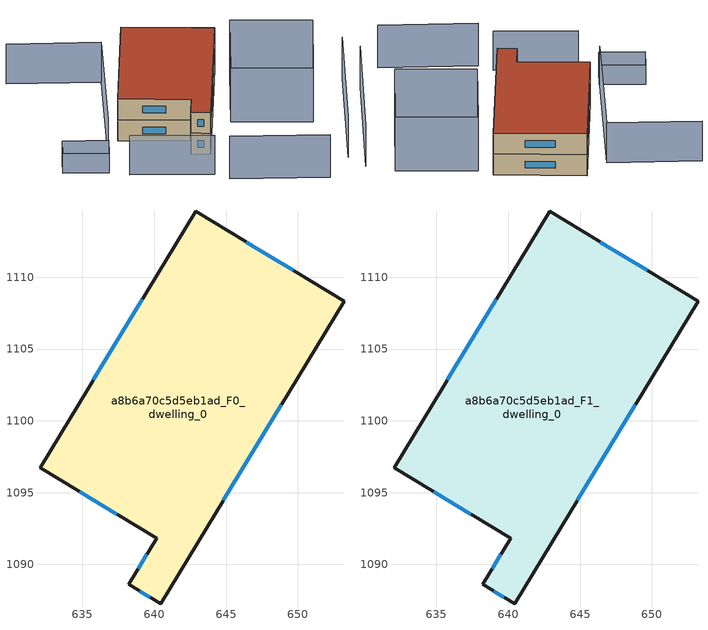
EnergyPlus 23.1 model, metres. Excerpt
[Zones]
a8b6a70c5d5eb1ad_F0_dwelling_0
 floor ground (EU_floor_Construction): 653.21,1108.33 640.44,1087.26 638.22,1088.61 640.16,1091.82 632.05,1096.74 642.87,1114.59 z0
 wall outside (EU_wall_Construction): 632.05,1096.74 640.16,1091.82 638.22,1088.61 640.44,1087.26 653.21,1108.33 642.87,1114.59 632.05,1096.74 z0:3
 window (EU_Window_Construction): 634.82,1095.05 637.38,1093.5 / 639.17,1108.48 635.75,1102.85 / 649.67,1110.47 646.41,1112.45 / 644.81,1094.47 648.84,1101.12 / 638.98,1088.15 639.68,1087.72 / 639.49,1090.72 638.88,1089.71 z1.03:1.97
a8b6a70c5d5eb1ad_F1_dwelling_0
 floor to a8b6a70c5d5eb1ad_F0_dwelling_0 (EU_floor_Construction): 653.21,1108.33 640.44,1087.26 638.21,1088.61 640.16,1091.82 632.05,1096.74 642.87,1114.59 z3
 wall outside (EU_wall_Construction): 632.05,1096.74 640.16,1091.82 638.22,1088.61 640.44,1087.26 653.21,1108.33 642.87,1114.59 632.05,1096.74 z3:6
 window (EU_Window_Construction): 634.82,1095.05 637.38,1093.5 / 639.17,1108.48 635.75,1102.85 / 649.67,1110.47 646.41,1112.45 / 644.81,1094.47 648.84,1101.12 / 638.98,1088.15 639.68,1087.72 / 639.49,1090.72 638.88,1089.71 z4.03:4.97
 roof outside (EU_roof_Construction): 640.44,1087.26 653.21,1108.33 642.87,1114.59 632.05,1096.74 640.16,1091.82 638.22,1088.61 z6
shading: 638.97,1079.88 650.44,1073.85 z0:6.1; 628.39,1087.33 637.94,1081.97 z0:5.6; 655.32,1077.7 666.18,1097.93 z0:5.9; 626.44,1089.14 621.17,1092.01 / 621.17,1092.01 622.96,1095.3 / 622.96,1095.3 628.23,1092.43 / 628.23,1092.43 626.44,1089.14 z0:2.8; 663.53,1101.01 656.63,1088.88 / 656.63,1088.88 647.38,1094.14 / 647.38,1094.14 654.29,1106.27 / 654.29,1106.27 663.53,1101.01 z0:7.7; 627.91,1118.26 638.78,1112.55 / 638.78,1112.55 628.38,1092.76 z0:5.7
[Building]
EU S2 Campaign: North Axis=0; Terrain=City; Solar Distribution=FullExterior
[Site:Location]
Cape.Town.Intl.AP: Latitude=-33.965; Longitude=18.602; Time Zone=2; Elevation=46
[SizingPeriod:WeatherFileDays]
AnnualSizingPeriod: Begin Month=1; Begin Day of Month=1; End Month=12; End Day of Month=31; Day of Week for Start Day=Monday; Use Weather File Daylight Saving Period=No; Use Weather File Rain and Snow Indicators=No
[MATERIAL]
EU_InternalMass_Material: Roughness=MediumRough; Thickness=0.1; Conductivity=1; Density=1800; Specific Heat=900; Thermal Absorptance=0.9; Solar Absorptance=0.7; Visible Absorptance=0.7
[MATERIAL:NOMASS] Roughness=MediumRough; Thermal Absorptance=0.9; Solar Absorptance=0.7; Visible Absorptance=0.7
Name | Thermal Resistance
EU_wall_NoMass | 0.493876
EU_roof_NoMass | 0.449382
EU_floor_NoMass | 1.25
[WINDOWMATERIAL:SIMPLEGLAZINGSYSTEM]
EU_Window_SimpleGlazing: UFactor=4.4; Solar Heat Gain Coefficient=0.85; Visible Transmittance=0.85
[CONSTRUCTION]
EU_wall_Construction: EU_wall_NoMass
EU_roof_Construction: EU_roof_NoMass
EU_floor_Construction: EU_floor_NoMass
EU_Window_Construction: EU_Window_SimpleGlazing
EU_InternalMass_Construction: EU_InternalMass_Material
[ZONE] Type=1; Multiplier=1; Ceiling Height=autocalculate; Floor Area=autocalculate; Part of Total Floor Area=Yes
Name | Volume
a8b6a70c5d5eb1ad_F0_dwelling_0 | 786.499
a8b6a70c5d5eb1ad_F1_dwelling_0 | 786.498
[INTERNALMASS] Construction=EU_InternalMass_Construction; Surface Area=262.166
Name | Zone or ZoneList
a8b6a70c5d5eb1ad_F0_dwelling_0_EU_InternalMass | a8b6a70c5d5eb1ad_F0_dwelling_0
a8b6a70c5d5eb1ad_F1_dwelling_0_EU_InternalMass | a8b6a70c5d5eb1ad_F1_dwelling_0
[OTHEREQUIPMENT] Fuel Type=Electricity; Design Level Calculation Method=Watts/Area; Power per Zone Floor Area=1; Fraction Latent=0; Fraction Radiant=0; Fraction Lost=0; Carbon Dioxide Generation Rate=0; EndUse Subcategory=EU_Step8_InternalGains
Name | Zone or ZoneList or Space or SpaceList | Schedule
EU_Step8_InternalGain_a8b6a70c5d5eb1ad_F0_dwelling_0_f000 | a8b6a70c5d5eb1ad_F0_dwelling_0 | EU_Step8_GainSchedule_a8b6a70c5d5eb1ad_F0_dwelling_0_f000
EU_Step8_InternalGain_a8b6a70c5d5eb1ad_F1_dwelling_0_f000 | a8b6a70c5d5eb1ad_F1_dwelling_0 | EU_Step8_GainSchedule_a8b6a70c5d5eb1ad_F1_dwelling_0_f000
[ZONEVENTILATION:DESIGNFLOWRATE] Schedule=EU_AlwaysOn; Design Flow Rate Calculation Method=AirChanges/Hour; Air Changes per Hour=0.64; Ventilation Type=Natural; Fan Pressure Rise=0; Fan Total Efficiency=1; Constant Term Coefficient=1; Temperature Term Coefficient=0; Velocity Term Coefficient=0; Velocity Squared Term Coefficient=0; Minimum Indoor Temperature=-100; Maximum Indoor Temperature=100; Delta Temperature=-100; Minimum Outdoor Temperature=-100; Maximum Outdoor Temperature=100; Maximum Wind Speed=40
Name | Zone or ZoneList or Space or SpaceList
EU_ConstantAir_a8b6a70c5d5eb1ad_F0_dwelling_0 | a8b6a70c5d5eb1ad_F0_dwelling_0
EU_ConstantAir_a8b6a70c5d5eb1ad_F1_dwelling_0 | a8b6a70c5d5eb1ad_F1_dwelling_0
[HVACTEMPLATE:THERMOSTAT] Constant Heating Setpoint=20; Constant Cooling Setpoint=50
EU_HeatOnly_a8b6a70c5d5eb1ad_F0_dwelling_0; EU_HeatOnly_a8b6a70c5d5eb1ad_F1_dwelling_0
[HVACTEMPLATE:ZONE:IDEALLOADSAIRSYSTEM] System Availability Schedule=EU_AlwaysOn; Maximum Heating Supply Air Temperature=50; Minimum Cooling Supply Air Temperature=13; Maximum Heating Supply Air Humidity Ratio=0.0156; Minimum Cooling Supply Air Humidity Ratio=0.0077; Heating Limit=NoLimit; Cooling Limit=NoLimit; Heating Availability Schedule=EU_AlwaysOn; Cooling Availability Schedule=EU_CoolingOff; Dehumidification Control Type=ConstantSensibleHeatRatio; Cooling Sensible Heat Ratio=0.7; Dehumidification Setpoint=60; Humidification Control Type=None; Humidification Setpoint=30; Outdoor Air Method=None; Outdoor Air Flow Rate per Person=0.00944; Outdoor Air Flow Rate per Zone Floor Area=0; Outdoor Air Flow Rate per Zone=0; Demand Controlled Ventilation Type=None; Outdoor Air Economizer Type=NoEconomizer; Heat Recovery Type=None; Sensible Heat Recovery Effectiveness=0.7; Latent Heat Recovery Effectiveness=0.65
Name | Template Thermostat
a8b6a70c5d5eb1ad_F0_dwelling_0 | EU_HeatOnly_a8b6a70c5d5eb1ad_F0_dwelling_0
a8b6a70c5d5eb1ad_F1_dwelling_0 | EU_HeatOnly_a8b6a70c5d5eb1ad_F1_dwelling_0
[SIZING:ZONE] Zone Cooling Design Supply Air Temperature Input Method=SupplyAirTemperature; Zone Cooling Design Supply Air Temperature=13; Zone Heating Design Supply Air Temperature Input Method=SupplyAirTemperature; Zone Heating Design Supply Air Temperature=50; Zone Cooling Design Supply Air Humidity Ratio=0.008; Zone Heating Design Supply Air Humidity Ratio=0.008; Cooling Design Air Flow Method=DesignDay; Cooling Design Air Flow Rate=0; Cooling Minimum Air Flow per Zone Floor Area=0.000762; Cooling Minimum Air Flow=0; Cooling Minimum Air Flow Fraction=0.2; Heating Design Air Flow Method=DesignDay; Heating Design Air Flow Rate=0; Heating Maximum Air Flow per Zone Floor Area=0.002032; Heating Maximum Air Flow=0.141576; Heating Maximum Air Flow Fraction=0.3; Account for Dedicated Outdoor Air System=No; Dedicated Outdoor Air System Control Strategy=NeutralSupplyAir; Dedicated Outdoor Air Low Setpoint Temperature for Design=autosize; Dedicated Outdoor Air High Setpoint Temperature for Design=autosize; Zone Load Sizing Method=Sensible Load Only No Latent Load; Zone Latent Cooling Design Supply Air Humidity Ratio Input Method=HumidityRatioDifference; Zone Cooling Design Supply Air Humidity Ratio Difference=0.005; Zone Latent Heating Design Supply Air Humidity Ratio Input Method=HumidityRatioDifference; Zone Humidification Design Supply Air Humidity Ratio Difference=0.005
a8b6a70c5d5eb1ad_F0_dwelling_0; a8b6a70c5d5eb1ad_F1_dwelling_0
[SCHEDULE:CONSTANT]
Name | Hourly Value
EU_AlwaysOn | 1
EU_CoolingOff | 0
[SCHEDULE:FILE] Column Number=1; Rows to Skip at Top=0; Number of Hours of Data=8760; Column Separator=Comma; Interpolate to Timestep=No; Minutes per Item=60; Adjust Schedule for Daylight Savings=Yes
Name | File
EU_Step8_GainSchedule_a8b6a70c5d5eb1ad_F0_dwelling_0_f000 | ../../schedules/a8b6a70c5d5eb1ad/a8b6a70c5d5eb1ad_F0_dwelling_0_f000_gain.csv
EU_Step8_GainSchedule_a8b6a70c5d5eb1ad_F1_dwelling_0_f000 | ../../schedules/a8b6a70c5d5eb1ad/a8b6a70c5d5eb1ad_F1_dwelling_0_f000_gain.csv
